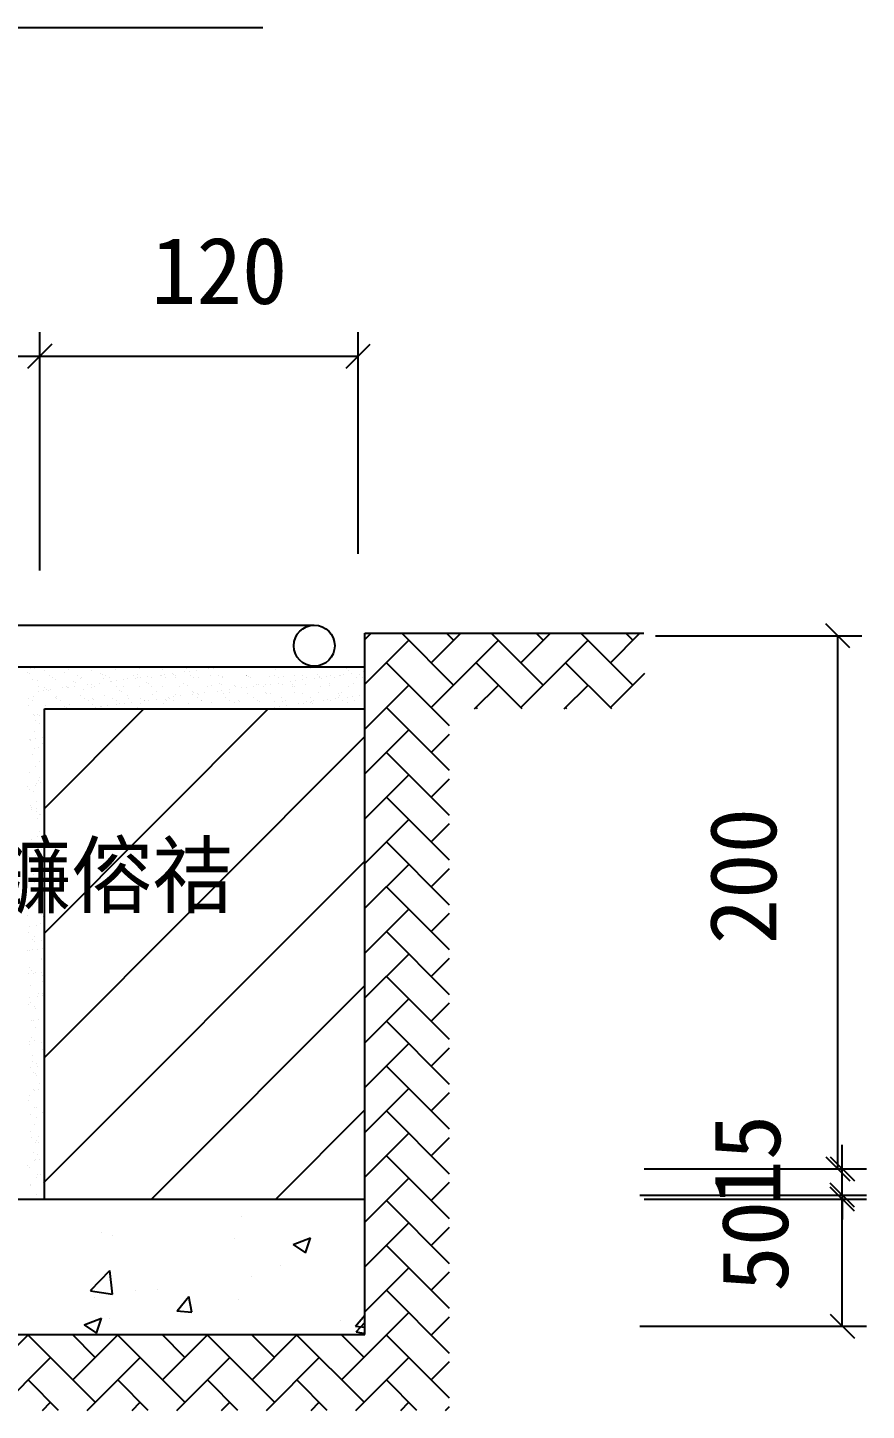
# Model space of a CAD drawing. Header units: metres. Extents: x 0 to 594, y 0 to 420.
# Drawn here: x 190.1 to 284.2, y 150.9 to 306.1 of the extents above; entities that cross this region are included whole.
import ezdxf

# ---------------------------------------------------------------- set-up
doc = ezdxf.new("R2010")
doc.units = ezdxf.units.M
doc.layers.add(' ', color=5, linetype='Continuous')

msp = doc.modelspace()

# ---------------------------------------------------------------- linework, layer by layer
at = {"layer": ' '}
for p, q in [((163.83, 306.05), (216.45, 306.05)), ((73.43, 239.02), (222.23, 239.02)), ((227.93, 237.42), (228.63, 238.12)), ((227.93, 159.42), (227.93, 238.12)), ((227.93, 238.12), (259.23, 238.12)), ((237.88, 232.29), (232.05, 238.12)), ((235.37, 234.8), (238.69, 238.12)), ((237.88, 237.32), (237.08, 238.12)), ((247.94, 232.29), (242.11, 238.12)), ((245.43, 234.8), (248.74, 238.12)), ((247.94, 237.32), (247.14, 238.12)), ((258, 232.29), (252.17, 238.12)), ((255.49, 234.8), (258.8, 238.12)), ((258, 237.32), (257.2, 238.12)), ((227.93, 232.39), (232.86, 237.32)), ((235.37, 229.77), (242.91, 237.32)), ((245.43, 229.77), (252.97, 237.32)), ((188.13, 234.32), (227.93, 234.32)), ((191.68, 234.29), (191.68, 234.29)), ((211.76, 234.31), (211.76, 234.31)), ((213.64, 234.3), (213.64, 234.3)), ((215.94, 234.31), (215.94, 234.31)), ((217.7, 234.26), (217.7, 234.26)), ((237.43, 227.71), (230.34, 234.8)), ((245.58, 229.62), (240.4, 234.8)), ((255.64, 229.62), (250.46, 234.8)), ((190.08, 233.75), (190.08, 233.75)), ((190.26, 233.57), (190.26, 233.57)), ((190.33, 234.11), (190.33, 234.11)), ((190.62, 232.95), (190.62, 232.95)), ((190.86, 234.18), (190.86, 234.18)), ((191.15, 232.76), (191.15, 232.76)), ((191.93, 233.95), (191.93, 233.95)), ((192.47, 233.36), (192.47, 233.36)), ((192.9, 233.09), (192.9, 233.09)), ((193.22, 232.93), (193.22, 232.93)), ((194.2, 233.66), (194.2, 233.66)), ((194.59, 233.99), (194.59, 233.99)), ((195.21, 232.73), (195.21, 232.73)), ((195.64, 233.37), (195.64, 233.37)), ((195.96, 233.03), (195.96, 233.03)), ((196.06, 233.1), (196.06, 233.1)), ((197.19, 233.97), (197.19, 233.97)), ((198.27, 233.62), (198.27, 233.62)), ((198.45, 233.45), (198.45, 233.45)), ((198.62, 233.07), (198.62, 233.07)), ((198.8, 233.37), (198.8, 233.37)), ((199.23, 233.1), (199.23, 233.1)), ((199.93, 234.07), (199.93, 234.07)), ((200, 232.76), (200, 232.76)), ((200.82, 232.87), (200.82, 232.87)), ((201.22, 233.05), (201.22, 233.05)), ((201.96, 233.38), (201.96, 233.38)), ((202.2, 233.05), (202.2, 233.05)), ((202.39, 233.53), (202.39, 233.53)), ((202.39, 233.11), (202.39, 233.11)), ((202.59, 234.11), (202.59, 234.11)), ((202.73, 233.12), (202.73, 233.12)), ((203.56, 233.23), (203.56, 233.23)), ((203.96, 233.15), (203.96, 233.15)), ((204.94, 233.41), (204.94, 233.41)), ((205.13, 233.39), (205.13, 233.39)), ((205.19, 234.09), (205.19, 234.09)), ((205.47, 233.48), (205.47, 233.48)), ((205.56, 233.11), (205.56, 233.11)), ((206.29, 233.59), (206.29, 233.59)), ((206.46, 233.5), (206.46, 233.5)), ((206.62, 233.19), (206.62, 233.19)), ((206.65, 233.32), (206.65, 233.32)), ((207.67, 233.77), (207.67, 233.77)), ((207.93, 234.19), (207.93, 234.19)), ((208.2, 233.84), (208.2, 233.84)), ((208.29, 233.39), (208.29, 233.39)), ((208.72, 233.12), (208.72, 233.12)), ((209.03, 233.95), (209.03, 233.95)), ((209.22, 233.17), (209.22, 233.17)), ((209.7, 234.22), (209.7, 234.22)), ((210.41, 234.13), (210.41, 234.13)), ((210.58, 233.41), (210.58, 233.41)), ((210.59, 234.23), (210.59, 234.23)), ((210.94, 234.2), (210.94, 234.2)), ((211.46, 233.4), (211.46, 233.4)), ((211.88, 233.12), (211.88, 233.12)), ((211.97, 233.27), (211.97, 233.27)), ((213.19, 234.21), (213.19, 234.21)), ((214.62, 233.4), (214.62, 233.4)), ((214.63, 233.31), (214.63, 233.31)), ((214.65, 233.37), (214.65, 233.37)), ((214.84, 233.2), (214.84, 233.2)), ((215.05, 233.13), (215.05, 233.13)), ((217.23, 233.29), (217.23, 233.29)), ((217.78, 233.41), (217.78, 233.41)), ((217.89, 234.09), (217.89, 234.09)), ((218.21, 233.14), (218.21, 233.14)), ((218.77, 233.28), (218.77, 233.28)), ((219.55, 232.7), (219.55, 232.7)), ((219.97, 233.39), (219.97, 233.39)), ((220.08, 232.77), (220.08, 232.77)), ((220.9, 232.88), (220.9, 232.88)), ((220.95, 233.41), (220.95, 233.41)), ((221.38, 233.14), (221.38, 233.14)), ((221.83, 234.17), (221.83, 234.17)), ((222.28, 233.06), (222.28, 233.06)), ((222.63, 233.43), (222.63, 233.43)), ((222.81, 233.13), (222.81, 233.13)), ((222.84, 233.25), (222.84, 233.25)), ((223.03, 233.07), (223.03, 233.07)), ((223.64, 233.24), (223.64, 233.24)), ((224.11, 233.42), (224.11, 233.42)), ((224.54, 233.15), (224.54, 233.15)), ((225.02, 233.42), (225.02, 233.42)), ((225.23, 233.41), (225.23, 233.41)), ((225.55, 233.49), (225.55, 233.49)), ((225.89, 234.14), (225.89, 234.14)), ((226.08, 233.97), (226.08, 233.97)), ((226.37, 233.6), (226.37, 233.6)), ((226.97, 233.16), (226.97, 233.16)), ((227.28, 233.43), (227.28, 233.43)), ((227.7, 233.15), (227.7, 233.15)), ((227.75, 233.78), (227.75, 233.78)), ((255.49, 229.77), (259.34, 233.62)), ((191.26, 231.61), (191.26, 231.61)), ((191.28, 232.1), (191.28, 232.1)), ((191.79, 231.68), (191.79, 231.68)), ((191.99, 231.99), (191.99, 231.99)), ((192.16, 231.84), (192.16, 231.84)), ((192.35, 231.67), (192.35, 231.67)), ((192.62, 231.79), (192.62, 231.79)), ((194, 231.97), (194, 231.97)), ((194.44, 232.11), (194.44, 232.11)), ((194.53, 232.04), (194.53, 232.04)), ((194.65, 232.03), (194.65, 232.03)), ((195.35, 232.15), (195.35, 232.15)), ((195.4, 232.56), (195.4, 232.56)), ((196.28, 231.75), (196.28, 231.75)), ((196.73, 232.33), (196.73, 232.33)), ((197.25, 232.02), (197.25, 232.02)), ((197.26, 232.4), (197.26, 232.4)), ((197.61, 232.11), (197.61, 232.11)), ((198.09, 232.51), (198.09, 232.51)), ((199.34, 232.64), (199.34, 232.64)), ((199.47, 232.69), (199.47, 232.69)), ((200, 232.11), (200, 232.11)), ((200.35, 231.71), (200.35, 231.71)), ((200.54, 231.54), (200.54, 231.54)), ((200.77, 232.12), (200.77, 232.12)), ((202.65, 232.15), (202.65, 232.15)), ((203.4, 232.6), (203.4, 232.6)), ((203.59, 232.43), (203.59, 232.43)), ((203.93, 232.12), (203.93, 232.12)), ((204.03, 231.2), (204.03, 231.2)), ((204.48, 231.62), (204.48, 231.62)), ((205.25, 232.14), (205.25, 232.14)), ((206.69, 231.23), (206.69, 231.23)), ((207.1, 232.13), (207.1, 232.13)), ((207.53, 232.51), (207.53, 232.51)), ((208, 232.23), (208, 232.23)), ((208.54, 231.59), (208.54, 231.59)), ((208.61, 231.26), (208.61, 231.26)), ((208.73, 231.42), (208.73, 231.42)), ((209.14, 231.33), (209.14, 231.33)), ((209.29, 231.22), (209.29, 231.22)), ((209.96, 231.44), (209.96, 231.44)), ((210.26, 232.14), (210.26, 232.14)), ((210.66, 232.27), (210.66, 232.27)), ((211.34, 231.62), (211.34, 231.62)), ((211.6, 232.48), (211.6, 232.48)), ((211.78, 232.31), (211.78, 232.31)), ((211.87, 231.69), (211.87, 231.69)), ((212.03, 231.32), (212.03, 231.32)), ((212.67, 231.5), (212.67, 231.5)), ((212.7, 231.8), (212.7, 231.8)), ((213.26, 232.26), (213.26, 232.26)), ((213.43, 232.14), (213.43, 232.14)), ((214.08, 231.98), (214.08, 231.98)), ((214.61, 232.05), (214.61, 232.05)), ((214.69, 231.35), (214.69, 231.35)), ((215.43, 232.16), (215.43, 232.16)), ((215.72, 232.39), (215.72, 232.39)), ((216, 232.35), (216, 232.35)), ((216.59, 232.15), (216.59, 232.15)), ((216.73, 231.46), (216.73, 231.46)), ((216.81, 232.34), (216.81, 232.34)), ((216.92, 231.29), (216.92, 231.29)), ((217.29, 231.34), (217.29, 231.34)), ((217.34, 232.41), (217.34, 232.41)), ((218.17, 232.52), (218.17, 232.52)), ((218.66, 232.39), (218.66, 232.39)), ((219.75, 232.15), (219.75, 232.15)), ((219.79, 232.35), (219.79, 232.35)), ((219.97, 232.18), (219.97, 232.18)), ((220.03, 231.44), (220.03, 231.44)), ((220.86, 231.37), (220.86, 231.37)), ((221.26, 232.38), (221.26, 232.38)), ((222.69, 231.47), (222.69, 231.47)), ((222.92, 232.16), (222.92, 232.16)), ((223.91, 232.26), (223.91, 232.26)), ((224, 232.47), (224, 232.47)), ((224.92, 231.34), (224.92, 231.34)), ((225.11, 231.17), (225.11, 231.17)), ((225.29, 231.46), (225.29, 231.46)), ((226.08, 232.16), (226.08, 232.16)), ((226.66, 232.51), (226.66, 232.51)), ((227.93, 227.36), (232.86, 232.29)), ((240.24, 229.62), (242.91, 232.29)), ((250.3, 229.62), (252.97, 232.29)), ((190.13, 230.81), (190.13, 230.81)), ((190.18, 229.96), (190.18, 229.96)), ((190.56, 230.54), (190.56, 230.54)), ((190.68, 230.99), (190.68, 230.99)), ((191.93, 218.44), (203.11, 229.62)), ((191.93, 204.47), (217.07, 229.62)), ((191.93, 174.62), (191.93, 229.62)), ((191.93, 229.62), (227.93, 229.62)), ((192.06, 230.04), (192.06, 230.04)), ((193.23, 230.86), (193.23, 230.86)), ((193.28, 230.98), (193.28, 230.98)), ((193.29, 230.82), (193.29, 230.82)), ((193.72, 230.55), (193.72, 230.55)), ((194.24, 229.93), (194.24, 229.93)), ((194.43, 229.76), (194.43, 229.76)), ((194.72, 230.07), (194.72, 230.07)), ((196.03, 231.07), (196.03, 231.07)), ((196.29, 229.64), (196.29, 229.64)), ((196.46, 230.82), (196.46, 230.82)), ((196.88, 230.55), (196.88, 230.55)), ((197.3, 230.82), (197.3, 230.82)), ((197.32, 230.06), (197.32, 230.06)), ((197.48, 230.65), (197.48, 230.65)), ((197.67, 229.82), (197.67, 229.82)), ((198.2, 229.89), (198.2, 229.89)), ((198.37, 229.84), (198.37, 229.84)), ((198.69, 231.11), (198.69, 231.11)), ((199.02, 230), (199.02, 230)), ((199.62, 230.83), (199.62, 230.83)), ((200.05, 230.56), (200.05, 230.56)), ((200.06, 230.16), (200.06, 230.16)), ((200.4, 230.18), (200.4, 230.18)), ((200.93, 230.25), (200.93, 230.25)), ((201.28, 231.1), (201.28, 231.1)), ((201.42, 230.73), (201.42, 230.73)), ((201.76, 230.36), (201.76, 230.36)), ((202.43, 229.8), (202.43, 229.8)), ((202.62, 229.63), (202.62, 229.63)), ((202.72, 230.19), (202.72, 230.19)), ((202.78, 230.84), (202.78, 230.84)), ((203.14, 230.54), (203.14, 230.54)), ((203.21, 230.56), (203.21, 230.56)), ((203.67, 230.61), (203.67, 230.61)), ((204.49, 230.72), (204.49, 230.72)), ((205.32, 230.18), (205.32, 230.18)), ((205.49, 230.7), (205.49, 230.7)), ((205.67, 230.52), (205.67, 230.52)), ((205.87, 230.9), (205.87, 230.9)), ((205.95, 230.84), (205.95, 230.84)), ((206.38, 230.57), (206.38, 230.57)), ((206.4, 230.97), (206.4, 230.97)), ((206.56, 229.71), (206.56, 229.71)), ((207.23, 231.08), (207.23, 231.08)), ((208.06, 230.28), (208.06, 230.28)), ((209.11, 230.85), (209.11, 230.85)), ((209.54, 230.57), (209.54, 230.57)), ((209.61, 230.61), (209.61, 230.61)), ((210.62, 229.68), (210.62, 229.68)), ((210.72, 230.31), (210.72, 230.31)), ((212.28, 230.85), (212.28, 230.85)), ((212.7, 230.58), (212.7, 230.58)), ((213.32, 230.3), (213.32, 230.3)), ((213.68, 230.57), (213.68, 230.57)), ((213.86, 230.4), (213.86, 230.4)), ((215.44, 230.86), (215.44, 230.86)), ((215.87, 230.59), (215.87, 230.59)), ((216.06, 230.4), (216.06, 230.4)), ((216.37, 229.65), (216.37, 229.65)), ((217.75, 229.83), (217.75, 229.83)), ((217.8, 230.48), (217.8, 230.48)), ((218.28, 229.9), (218.28, 229.9)), ((218.6, 230.86), (218.6, 230.86)), ((218.72, 230.43), (218.72, 230.43)), ((219.03, 230.59), (219.03, 230.59)), ((219.11, 230.01), (219.11, 230.01)), ((220.49, 230.19), (220.49, 230.19)), ((221.01, 230.26), (221.01, 230.26)), ((221.32, 230.42), (221.32, 230.42)), ((221.77, 230.87), (221.77, 230.87)), ((221.84, 230.37), (221.84, 230.37)), ((221.87, 230.45), (221.87, 230.45)), ((222.06, 230.27), (222.06, 230.27)), ((222.2, 230.6), (222.2, 230.6)), ((223.22, 230.55), (223.22, 230.55)), ((223.75, 230.62), (223.75, 230.62)), ((224.07, 230.52), (224.07, 230.52)), ((224.58, 230.73), (224.58, 230.73)), ((224.93, 230.88), (224.93, 230.88)), ((225.36, 230.6), (225.36, 230.6)), ((225.96, 230.91), (225.96, 230.91)), ((225.99, 230.36), (225.99, 230.36)), ((226.48, 230.98), (226.48, 230.98)), ((226.73, 230.55), (226.73, 230.55)), ((226.9, 229.62), (226.9, 229.62)), ((227.31, 231.09), (227.31, 231.09)), ((237.43, 222.69), (230.34, 229.77)), ((240.55, 229.62), (240.4, 229.77)), ((250.61, 229.62), (250.46, 229.77)), ((190.75, 229.03), (190.75, 229.03)), ((190.82, 228.92), (190.82, 228.92)), ((190.95, 228.27), (190.95, 228.27)), ((191.19, 229.04), (191.19, 229.04)), ((191.37, 228.87), (191.37, 228.87)), ((190.81, 227.07), (190.81, 227.07)), ((191.38, 228), (191.38, 228)), ((191.93, 190.51), (227.93, 226.51)), ((227.93, 222.33), (232.86, 227.26)), ((235.37, 224.74), (237.43, 226.8)), ((190.22, 226.24), (190.22, 226.24)), ((190.4, 226.23), (190.4, 226.23)), ((190.4, 226.07), (190.4, 226.07)), ((190.87, 225.12), (190.87, 225.12)), ((190.93, 226.3), (190.93, 226.3)), ((191.29, 225.26), (191.29, 225.26)), ((191.76, 226.41), (191.76, 226.41)), ((191.77, 225.72), (191.77, 225.72)), ((190.58, 224.46), (190.58, 224.46)), ((191.34, 223.73), (191.34, 223.73)), ((191.87, 223.8), (191.87, 223.8)), ((237.43, 217.66), (230.34, 224.74)), ((190.31, 222.46), (190.31, 222.46)), ((190.94, 223.16), (190.94, 223.16)), ((191.4, 221.92), (191.4, 221.92)), ((227.93, 217.3), (232.86, 222.23)), ((190.07, 220.93), (190.07, 220.93)), ((190.25, 220.63), (190.25, 220.63)), ((190.67, 220.36), (190.67, 220.36)), ((190.9, 221.04), (190.9, 221.04)), ((191, 221.2), (191, 221.2)), ((191.33, 221.53), (191.33, 221.53)), ((191.51, 221.36), (191.51, 221.36)), ((235.37, 219.72), (237.43, 221.78)), ((191.07, 219.24), (191.07, 219.24)), ((237.43, 212.63), (230.34, 219.72)), ((190.35, 218.73), (190.35, 218.73)), ((190.48, 218.35), (190.48, 218.35)), ((190.54, 218.56), (190.54, 218.56)), ((191.01, 218.42), (191.01, 218.42)), ((191.07, 218.09), (191.07, 218.09)), ((191.13, 217.28), (191.13, 217.28)), ((191.43, 217.75), (191.43, 217.75)), ((191.5, 217.81), (191.5, 217.81)), ((191.83, 218.53), (191.83, 218.53)), ((227.93, 212.28), (232.86, 217.2)), ((191.41, 215.84), (191.41, 215.84)), ((235.37, 214.69), (237.43, 216.75)), ((190.45, 214.95), (190.45, 214.95)), ((190.69, 214.28), (190.69, 214.28)), ((191.19, 215.33), (191.19, 215.33)), ((191.89, 215.54), (191.89, 215.54)), ((237.43, 207.6), (230.34, 214.69)), ((190.15, 213.05), (190.15, 213.05)), ((190.97, 213.16), (190.97, 213.16)), ((191.26, 213.37), (191.26, 213.37)), ((191.46, 214.02), (191.46, 214.02)), ((191.65, 213.85), (191.65, 213.85)), ((191.93, 176.54), (227.93, 212.54)), ((190.49, 211.22), (190.49, 211.22)), ((190.68, 211.05), (190.68, 211.05)), ((191.32, 211.41), (191.32, 211.41)), ((191.51, 211.74), (191.51, 211.74)), ((227.93, 207.25), (232.86, 212.17)), ((235.37, 209.66), (237.43, 211.72)), ((190.36, 210.45), (190.36, 210.45)), ((190.55, 210.47), (190.55, 210.47)), ((190.79, 210.17), (190.79, 210.17)), ((191.08, 210.54), (191.08, 210.54)), ((191.39, 209.45), (191.39, 209.45)), ((191.56, 210.24), (191.56, 210.24)), ((191.91, 210.65), (191.91, 210.65)), ((237.43, 202.57), (230.34, 209.66)), ((191.19, 207.9), (191.19, 207.9)), ((191.49, 207.96), (191.49, 207.96)), ((190.08, 206.45), (190.08, 206.45)), ((190.11, 207.78), (190.11, 207.78)), ((190.59, 207.44), (190.59, 207.44)), ((191.45, 207.5), (191.45, 207.5)), ((191.6, 206.51), (191.6, 206.51)), ((191.61, 207.63), (191.61, 207.63)), ((191.79, 206.34), (191.79, 206.34)), ((227.93, 202.22), (232.86, 207.14)), ((235.37, 204.63), (237.43, 206.69)), ((190.22, 205.16), (190.22, 205.16)), ((191.05, 205.27), (191.05, 205.27)), ((191.51, 205.54), (191.51, 205.54)), ((190.14, 204.49), (190.14, 204.49)), ((190.63, 203.71), (190.63, 203.71)), ((190.81, 204.1), (190.81, 204.1)), ((190.82, 203.54), (190.82, 203.54)), ((191.58, 203.58), (191.58, 203.58)), ((237.43, 197.54), (230.34, 204.63)), ((190.09, 202.54), (190.09, 202.54)), ((190.21, 202.53), (190.21, 202.53)), ((190.63, 202.59), (190.63, 202.59)), ((191.16, 202.66), (191.16, 202.66)), ((191.7, 202.73), (191.7, 202.73)), ((227.93, 197.19), (232.86, 202.11)), ((190.27, 200.57), (190.27, 200.57)), ((190.48, 200.27), (190.48, 200.27)), ((191.63, 201.55), (191.63, 201.55)), ((191.64, 201.62), (191.64, 201.62)), ((235.37, 199.6), (237.43, 201.66)), ((190.19, 199.9), (190.19, 199.9)), ((190.34, 198.61), (190.34, 198.61)), ((190.73, 199.93), (190.73, 199.93)), ((190.91, 199.99), (190.91, 199.99)), ((191.57, 200.08), (191.57, 200.08)), ((191.71, 199.67), (191.71, 199.67)), ((191.74, 199.01), (191.74, 199.01)), ((203.97, 174.62), (227.93, 198.58)), ((237.43, 192.51), (230.34, 199.6)), ((190.3, 197.28), (190.3, 197.28)), ((191.12, 197.39), (191.12, 197.39)), ((191.3, 197.72), (191.3, 197.72)), ((191.73, 197.45), (191.73, 197.45)), ((191.77, 197.71), (191.77, 197.71)), ((227.93, 192.16), (232.86, 197.09)), ((190.11, 196.46), (190.11, 196.46)), ((190.4, 196.66), (190.4, 196.66)), ((190.77, 196.21), (190.77, 196.21)), ((190.96, 196.03), (190.96, 196.03)), ((191.83, 195.75), (191.83, 195.75)), ((235.37, 194.57), (237.43, 196.63)), ((190.46, 194.7), (190.46, 194.7)), ((190.7, 194.71), (190.7, 194.71)), ((190.93, 193.92), (190.93, 193.92)), ((191.23, 194.78), (191.23, 194.78)), ((191.84, 195.22), (191.84, 195.22)), ((237.43, 187.48), (230.34, 194.57)), ((190.53, 192.74), (190.53, 192.74)), ((190.87, 192.42), (190.87, 192.42)), ((191.9, 193.79), (191.9, 193.79)), ((190.21, 192.35), (190.21, 192.35)), ((190.26, 192.02), (190.26, 192.02)), ((191.64, 192.2), (191.64, 192.2)), ((191.75, 191.37), (191.75, 191.37)), ((191.88, 191.5), (191.88, 191.5)), ((227.93, 187.13), (232.86, 192.06)), ((235.37, 189.54), (237.43, 191.6)), ((190.37, 189.4), (190.37, 189.4)), ((190.59, 190.78), (190.59, 190.78)), ((190.6, 190.08), (190.6, 190.08)), ((191.03, 189.81), (191.03, 189.81)), ((191.2, 189.51), (191.2, 189.51)), ((237.43, 182.45), (230.34, 189.54)), ((190.66, 188.83), (190.66, 188.83)), ((190.91, 188.7), (190.91, 188.7)), ((191.1, 188.53), (191.1, 188.53)), ((190.23, 186.28), (190.23, 186.28)), ((190.72, 186.87), (190.72, 186.87)), ((190.78, 186.82), (190.78, 186.82)), ((191.31, 186.89), (191.31, 186.89)), ((191.42, 187.54), (191.42, 187.54)), ((191.85, 187.27), (191.85, 187.27)), ((227.93, 182.1), (232.86, 187.03)), ((235.37, 184.51), (237.43, 186.57)), ((190.13, 185.73), (190.13, 185.73)), ((190.78, 184.91), (190.78, 184.91)), ((191.01, 184.92), (191.01, 184.92)), ((217.93, 174.62), (227.93, 184.62)), ((190.34, 184.14), (190.34, 184.14)), ((191.05, 183.73), (191.05, 183.73)), ((191.72, 184.32), (191.72, 184.32)), ((237.43, 177.42), (230.34, 184.51)), ((190.33, 182.17), (190.33, 182.17)), ((190.45, 181.52), (190.45, 181.52)), ((190.85, 182.95), (190.85, 182.95)), ((191.27, 181.63), (191.27, 181.63)), ((227.93, 177.07), (232.86, 182)), ((235.37, 179.48), (237.43, 181.54)), ((190.91, 181), (190.91, 181)), ((191.05, 181.19), (191.05, 181.19)), ((191.24, 181.02), (191.24, 181.02)), ((191.87, 181.19), (191.87, 181.19)), ((190.72, 179.9), (190.72, 179.9)), ((190.85, 178.94), (190.85, 178.94)), ((190.98, 179.04), (190.98, 179.04)), ((191.15, 179.63), (191.15, 179.63)), ((191.38, 179.01), (191.38, 179.01)), ((237.43, 172.4), (230.34, 179.48)), ((190.08, 178.39), (190.08, 178.39)), ((190.26, 178.22), (190.26, 178.22)), ((191.04, 177.08), (191.04, 177.08)), ((191.15, 177.41), (191.15, 177.41)), ((191.54, 177.36), (191.54, 177.36)), ((227.93, 172.04), (232.86, 176.97)), ((190.35, 176.1), (190.35, 176.1)), ((190.41, 176.25), (190.41, 176.25)), ((191.79, 176.43), (191.79, 176.43)), ((235.37, 174.46), (237.43, 176.51)), ((66.73, 174.62), (227.93, 174.62)), ((102.83, 174.62), (191.93, 174.62)), ((191.1, 175.12), (191.1, 175.12)), ((204.95, 174.62), (204.95, 174.62)), ((237.43, 167.37), (230.34, 174.46)), ((214.12, 172.68), (214.12, 172.68)), ((198.38, 170.83), (198.38, 170.83)), ((227.93, 167.01), (232.86, 171.94)), ((235.37, 169.43), (237.43, 171.49)), ((199.61, 170.58), (199.61, 170.58)), ((213.3, 170.2), (213.3, 170.2)), ((219.87, 169.53), (221.83, 170.28)), ((219.87, 169.53), (221.26, 168.59)), ((221.26, 168.59), (221.82, 170.28)), ((237.43, 162.34), (230.34, 169.43)), ((197.12, 164.35), (199.29, 166.61)), ((199.6, 163.96), (199.29, 166.61)), ((218.48, 167.18), (218.48, 167.18)), ((227.93, 161.99), (232.86, 166.91)), ((235.37, 164.4), (237.43, 166.46)), ((204.6, 164.52), (204.6, 164.52)), ((215.18, 165.91), (215.18, 165.91)), ((197.12, 164.34), (199.6, 163.96)), ((197.6, 163.6), (197.6, 163.6)), ((202.19, 164.38), (202.19, 164.38)), ((206.83, 162.1), (208.17, 163.71)), ((208.49, 161.94), (208.16, 163.69)), ((213.78, 163.38), (213.78, 163.38)), ((237.43, 157.31), (230.34, 164.4)), ((206.82, 162.1), (208.49, 161.95)), ((225.31, 154.34), (232.86, 161.88)), ((226.87, 160.35), (227.93, 161.61)), ((235.37, 159.37), (237.43, 161.43)), ((196.39, 160.52), (197.78, 159.58)), ((196.4, 160.51), (198.35, 161.27)), ((197.78, 159.58), (198.35, 161.27)), ((199.27, 161.28), (199.27, 161.28)), ((225.18, 161.05), (225.18, 161.05)), ((226.86, 160.35), (227.93, 160.25)), ((226.93, 159.72), (227.93, 160.76)), ((66.73, 159.42), (227.93, 159.42)), ((185.08, 154.34), (190.16, 159.42)), ((197.65, 151.82), (190.11, 159.37)), ((197.65, 156.85), (195.09, 159.42)), ((195.14, 159.37), (195.19, 159.42)), ((195.14, 154.34), (200.22, 159.42)), ((207.71, 151.82), (200.17, 159.37)), ((207.71, 156.85), (205.15, 159.42)), ((205.2, 159.37), (205.25, 159.42)), ((205.2, 154.34), (210.28, 159.42)), ((217.77, 151.82), (210.23, 159.37)), ((217.77, 156.85), (215.2, 159.42)), ((215.25, 159.37), (215.3, 159.42)), ((215.25, 154.34), (220.33, 159.42)), ((227.83, 151.82), (220.28, 159.37)), ((227.83, 156.85), (225.26, 159.42)), ((225.31, 159.37), (225.36, 159.42)), ((226.93, 159.72), (227.93, 159.56)), ((237.43, 152.28), (230.34, 159.37)), ((186.69, 150.92), (192.62, 156.85)), ((196.75, 150.92), (202.68, 156.85)), ((206.8, 150.92), (212.74, 156.85)), ((216.86, 150.92), (222.8, 156.85)), ((226.92, 150.92), (232.86, 156.85)), ((235.37, 154.34), (237.43, 156.4)), ((193.53, 150.92), (190.11, 154.34)), ((203.59, 150.92), (200.17, 154.34)), ((213.65, 150.92), (210.23, 154.34)), ((223.7, 150.92), (220.28, 154.34)), ((233.76, 150.92), (230.34, 154.34)), ((191.72, 150.92), (192.62, 151.82)), ((201.78, 150.92), (202.68, 151.82)), ((211.83, 150.92), (212.74, 151.82)), ((221.89, 150.92), (222.8, 151.82)), ((231.95, 150.92), (232.86, 151.82)), ((236.98, 150.92), (237.43, 151.37))]:
    msp.add_line(p, q, dxfattribs=at)
msp.add_circle((222.23, 236.71), 2.3, dxfattribs=at)
for p, q in [((191.42, 246.1), (191.42, 271.9)), ((191.42, 245.14), (191.42, 271.89)), ((227.17, 247.02), (227.17, 271.89)), ((190.07, 267.85), (192.77, 270.55)), ((192.77, 270.54), (190.07, 267.84)), ((225.82, 267.84), (228.52, 270.54)), ((103.22, 269.2), (191.42, 269.2)), ((191.42, 269.19), (227.17, 269.19)), ((282.37, 236.48), (279.67, 239.18)), ((260.55, 237.83), (283.72, 237.83)), ((281.02, 178.01), (281.02, 237.83)), ((281.52, 178.01), (281.52, 180.71)), ((279.67, 179.36), (282.37, 176.66)), ((280.17, 179.36), (282.87, 176.66)), ((259.27, 178.01), (283.72, 178.01)), ((259.27, 178.01), (284.22, 178.01)), ((281.52, 175.05), (281.52, 178.01)), ((281.52, 175.05), (281.52, 178.01)), ((282.87, 173.7), (280.17, 176.4)), ((282.87, 173.27), (280.17, 175.97)), ((258.77, 175.05), (284.22, 175.05)), ((259.27, 174.62), (284.22, 174.62)), ((281.52, 175.05), (281.52, 172.35)), ((281.52, 160.35), (281.52, 174.62)), ((280.17, 161.7), (282.87, 159)), ((258.77, 160.35), (284.22, 160.35))]:
    msp.add_line(p, q)

# ---------------------------------------------------------------- texts
for s, height, p in [('120', 7.5, (203.91, 275.05)), ('15mm鍘1锛3姘存偿鐮傛祮', 7, (111.77, 207.46))]:
    msp.add_text(s, height=height, dxfattribs=at).set_placement(p)
for s, p in [('200', (274.11, 203.2)), ('15', (274.55, 173.89)), ('50', (275.43, 164.23))]:
    msp.add_text(s, height=7.5, rotation=90, dxfattribs=at).set_placement(p)

doc.saveas('drawing.dxf')
